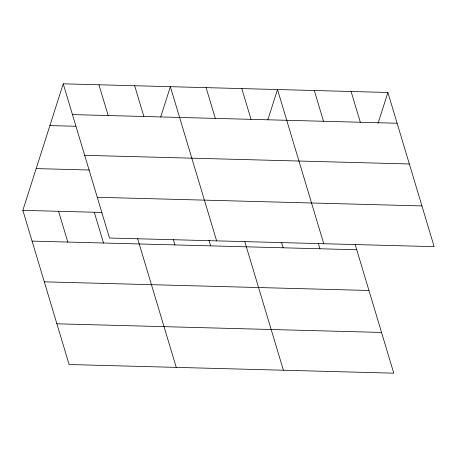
<?xml version="1.0" encoding="UTF-8"?>
<svg xmlns="http://www.w3.org/2000/svg" width="457" height="457" viewBox="0 0 457 457"><rect width="100%" height="100%" fill="white"/><g stroke="black" fill="none" stroke-linecap="round" stroke-linejoin="round"><path stroke-width="0.69" d="M355.1 244.278L393.768 373.169L69.11 364.526L22.85 210.346L63.232 83.831L387.89 92.474L434.15 246.654L109.491 238.017L63.232 83.831M160.698 116.986L170.37 86.681L216.629 240.868M267.836 119.837L277.508 89.532L323.767 243.718M378.008 123.447L387.89 92.474M72.463 114.598L397.122 123.236M49.904 125.584L75.816 126.269M84.682 155.323L409.341 163.966M36.177 168.599L89.395 170.01M97.272 197.287L421.931 205.924M22.85 210.346L101.98 212.454M32.081 241.107L356.74 249.751M44.3 281.838L368.959 290.475M56.891 323.802L381.549 332.439M351.096 91.491L360.327 122.259M314.302 90.515L323.533 121.276M318.306 243.301L319.946 248.768M241.793 88.584L251.024 119.346M281.512 242.319L283.151 247.791M206.084 87.635L215.316 118.397M244.712 241.342L283.386 370.227M209.003 240.393L210.643 245.86M134.655 85.733L143.886 116.495M173.289 239.439L174.928 244.912M98.946 84.785L108.178 115.547M137.574 238.491L176.248 367.377M94.273 212.248L103.505 243.01M58.565 211.294L67.79 242.061"/></g></svg>
